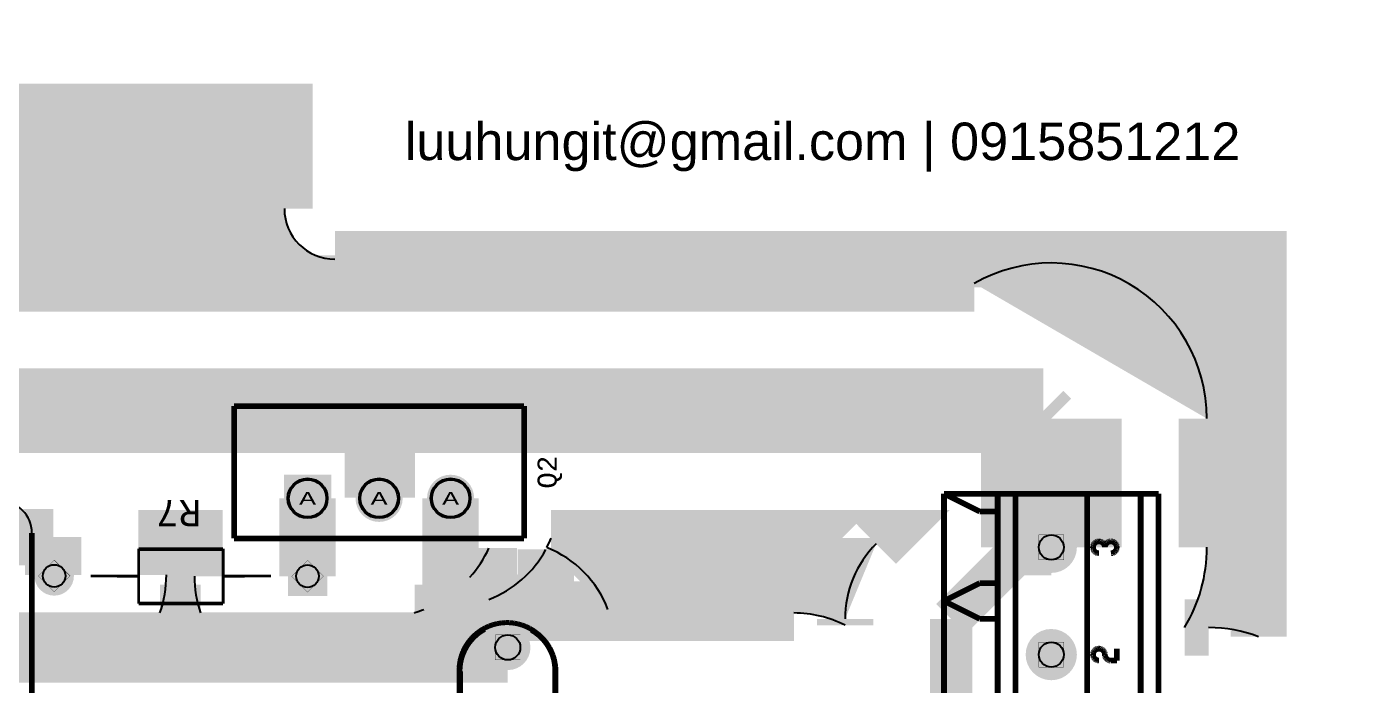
# Model space of a CAD drawing. Extents: x -3 to 268, y -4 to 76.
# Drawn here: x 42.35 to 90.17, y 48.96 to 72.33 of the extents above; entities that cross this region are included whole.
import ezdxf
from ezdxf.enums import TextEntityAlignment as Align

# ---------------------------------------------------------------- set-up
doc = ezdxf.new("R2010")
doc.units = 0
for name, color, linetype in [('3D_INFO_TOP', 1, 'CONTINUOUS'), ('BOARD_OUTLINE', 2, 'CONTINUOUS'), ('COPPER_BOTTOM', 3, 'CONTINUOUS'), ('COPPER_TOP', 1, 'CONTINUOUS'), ('DRILL', 255, 'CONTINUOUS'), ('DRILL_SYMBOLS', 255, 'CONTINUOUS'), ('SILKSCREEN_TOP', 4, 'CONTINUOUS'), ('SOLDER_MASK_BOTTOM', 212, 'CONTINUOUS'), ('SOLDER_MASK_TOP', 200, 'CONTINUOUS')]:
    doc.layers.add(name, color=color, linetype=linetype)
doc.styles.add('MONOTxtStyle', font='monotxt')
doc.styles.get("Standard").update_dxf_attribs({"font": 'Arial'})

msp = doc.modelspace()

# ---------------------------------------------------------------- hatches: boundary and pattern name
at = {"layer": 'COPPER_BOTTOM'}
h = msp.add_hatch(color=3, dxfattribs=at)
edge = h.paths.add_edge_path()
edge.add_line((12.6731, 63.222673), (76.005448, 63.222673))
edge.add_arc((78.74, 58.42), 5.526612, 0, 119.656371, ccw=False)
edge.add_line((84.266612, 58.42), (84.266612, 53.848))
edge.add_arc((78.74, 53.848), 5.526612, 328.958961, 0, ccw=False)
edge.add_line((83.475191, 50.998192), (84.328, 50.998192))
edge.add_arc((84.328, 45.974), 5.024192, 69.274707, 90, ccw=False)
edge.add_line((86.106, 50.673066), (86.106, 64.082453))
edge.add_line((86.106, 64.082453), (53.295089, 64.082453))
edge.add_arc((53.295089, 65.878653), 1.7962, 180, 270, ccw=False)
edge.add_line((51.498889, 65.878653), (51.498889, 69.31657))
edge.add_line((51.498889, 69.31657), (0.481329, 69.31657))
edge.add_line((0.481329, 69.31657), (0.481329, 48.153105))
edge.add_arc((2.654892, 44.188001), 4.521773, 95.968955, 118.730361, ccw=False)
edge.add_arc((5.08, 45.212), 4.521773, 55.181095, 129.814753, ccw=False)
edge.add_arc((8.89, 45.212), 3.910082, 92.912385, 108.306198, ccw=False)
edge.add_arc((10.1331, 52.8689), 4.019354, 180, 248.979248, ccw=False)
edge.add_line((6.113746, 52.8689), (6.113746, 55.588898))
edge.add_arc((10.1331, 55.588898), 4.019354, 162.229123, 180, ccw=False)
edge.add_arc((9.2949, 56.427098), 3.014515, 111.660115, 172.594327, ccw=False)
edge.add_arc((12.6731, 58.7009), 4.521773, 90, 173.296189, ccw=False)
h = msp.add_hatch(color=256, dxfattribs=at)
h.paths.add_polyline_path([(51.485799, 54.750698), (51.485799, 56.427098), (53.162199, 56.427098), (53.162199, 54.750698)])
edge = h.paths.add_edge_path()
edge.add_arc((52.323999, 55.588898), 0.6604, 0, 360)
h = msp.add_hatch(color=256, dxfattribs=at)
edge = h.paths.add_edge_path()
edge.add_arc((54.863999, 55.588898), 0.8382, 0, 360)
edge = h.paths.add_edge_path()
edge.add_arc((54.863999, 55.588898), 0.6604, 0, 360)
h = msp.add_hatch(color=256, dxfattribs=at)
edge = h.paths.add_edge_path()
edge.add_arc((57.403999, 55.588898), 0.8382, 0, 360)
edge = h.paths.add_edge_path()
edge.add_arc((57.403999, 55.588898), 0.6604, 0, 360)
h = msp.add_hatch(color=256, dxfattribs=at)
edge = h.paths.add_edge_path()
edge.add_arc((78.74, 53.848), 0.910082, 0, 360)
edge = h.paths.add_edge_path()
edge.add_arc((78.74, 53.848), 0.4445, 0, 360)
h = msp.add_hatch(color=3, dxfattribs=at)
edge = h.paths.add_edge_path()
edge.add_line((48.522275, 51.517354), (47.076339, 51.517354))
edge.add_arc((43.29, 52.866), 4.019354, 340.394743, 0)
edge.add_line((47.309354, 52.866), (47.309354, 54.179127))
edge.add_line((47.309354, 54.179127), (48.304645, 54.179127))
edge.add_line((48.304645, 54.179127), (48.304645, 52.822001))
edge.add_arc((52.323999, 52.822001), 4.019354, 180, 198.940811)
h = msp.add_hatch(color=3, dxfattribs=at)
edge = h.paths.add_edge_path()
edge.add_line((72.519518, 53.97248), (72.726166, 54.179127))
edge.add_line((72.726166, 54.179127), (60.973918, 54.179127))
edge.add_arc((57.403999, 55.588898), 3.8382, 332.830159, 338.4508, ccw=False)
edge.add_arc((59.436, 50.292), 3.804418, 20.769533, 68.688354, ccw=False)
edge.add_line((62.993185, 51.641084), (60.785084, 51.641084))
edge.add_line((60.785084, 51.641084), (60.785084, 53.772296))
edge.add_arc((57.403999, 55.588898), 3.8382, 290.769511, 331.751582, ccw=False)
edge.add_line((58.765061, 52.000125), (58.765061, 53.818973))
edge.add_arc((54.8909, 55.615799), 4.270563, 318.450487, 335.118246, ccw=False)
edge.add_line((58.086916, 52.783275), (58.086916, 51.641084))
edge.add_line((58.086916, 51.641084), (56.452742, 51.641084))
edge.add_arc((54.8909, 55.615799), 4.270563, 286.861915, 291.452062, ccw=False)
edge.add_arc((52.323999, 52.822001), 4.019354, 341.059189, 341.232235, ccw=False)
edge.add_line((56.125723, 51.517354), (69.596, 51.517354))
edge.add_arc((69.596, 47.498), 4.019354, 63.078247, 90, ccw=False)
edge.add_line((71.415856, 51.081759), (71.415856, 51.304583))
edge.add_arc((75.183998, 51.307999), 3.768144, 135, 180.051944, ccw=False)
h = msp.add_hatch(color=256, dxfattribs=at)
edge = h.paths.add_edge_path()
edge.add_arc((43.324, 52.832), 0.7, 0, 360)
edge = h.paths.add_edge_path()
edge.add_arc((43.324, 52.832), 0.4, 0, 360)
h = msp.add_hatch(color=256, dxfattribs=at)
edge = h.paths.add_edge_path()
edge.add_arc((52.324, 52.822), 0.7, 0, 360)
edge = h.paths.add_edge_path()
edge.add_arc((52.324, 52.822), 0.4, 0, 360)
h = msp.add_hatch(color=256, dxfattribs=at)
edge = h.paths.add_edge_path()
edge.add_arc((59.436, 50.292), 0.804418, 0, 360)
edge = h.paths.add_edge_path()
edge.add_arc((59.436, 50.292), 0.4445, 0, 360)
h = msp.add_hatch(color=256, dxfattribs=at)
edge = h.paths.add_edge_path()
edge.add_arc((78.74, 50.038), 0.910082, 0, 360)
edge = h.paths.add_edge_path()
edge.add_arc((78.74, 50.038), 0.4445, 0, 360)
at = {"layer": 'COPPER_TOP'}
h = msp.add_hatch(color=256, dxfattribs=at)
h.paths.add_polyline_path([(51.485799, 54.750698), (51.485799, 56.427098), (53.162199, 56.427098), (53.162199, 54.750698)])
edge = h.paths.add_edge_path()
edge.add_arc((52.323999, 55.588898), 0.6604, 0, 360)
h = msp.add_hatch(color=256, dxfattribs=at)
edge = h.paths.add_edge_path()
edge.add_arc((54.863999, 55.588898), 0.8382, 0, 360)
edge = h.paths.add_edge_path()
edge.add_arc((54.863999, 55.588898), 0.6604, 0, 360)
h = msp.add_hatch(color=256, dxfattribs=at)
edge = h.paths.add_edge_path()
edge.add_arc((57.403999, 55.588898), 0.8382, 0, 360)
edge = h.paths.add_edge_path()
edge.add_arc((57.403999, 55.588898), 0.6604, 0, 360)
h = msp.add_hatch(color=256, dxfattribs=at)
edge = h.paths.add_edge_path()
edge.add_arc((78.74, 53.848), 0.910082, 0, 360)
edge = h.paths.add_edge_path()
edge.add_arc((78.74, 53.848), 0.4445, 0, 360)
h = msp.add_hatch(color=256, dxfattribs=at)
edge = h.paths.add_edge_path()
edge.add_arc((43.324, 52.832), 0.7, 0, 360)
edge = h.paths.add_edge_path()
edge.add_arc((43.324, 52.832), 0.4, 0, 360)
h = msp.add_hatch(color=256, dxfattribs=at)
h.paths.add_polyline_path([(51.624, 52.122), (51.624, 53.522), (53.024, 53.522), (53.024, 52.122)])
edge = h.paths.add_edge_path()
edge.add_arc((52.324, 52.822), 0.4, 0, 360)
h = msp.add_hatch(color=256, dxfattribs=at)
edge = h.paths.add_edge_path()
edge.add_arc((59.436, 50.292), 0.804418, 0, 360)
edge = h.paths.add_edge_path()
edge.add_arc((59.436, 50.292), 0.4445, 0, 360)
h = msp.add_hatch(color=256, dxfattribs=at)
edge = h.paths.add_edge_path()
edge.add_arc((78.74, 50.038), 0.910082, 0, 360)
edge = h.paths.add_edge_path()
edge.add_arc((78.74, 50.038), 0.4445, 0, 360)
at = {"layer": 'DRILL'}
h = msp.add_hatch(color=255, dxfattribs=at)
edge = h.paths.add_edge_path()
edge.add_arc((52.323999, 55.588898), 0.6604, 0, 360)
h = msp.add_hatch(color=255, dxfattribs=at)
edge = h.paths.add_edge_path()
edge.add_arc((54.863999, 55.588898), 0.6604, 0, 360)
h = msp.add_hatch(color=255, dxfattribs=at)
edge = h.paths.add_edge_path()
edge.add_arc((57.403999, 55.588898), 0.6604, 0, 360)
h = msp.add_hatch(color=255, dxfattribs=at)
edge = h.paths.add_edge_path()
edge.add_arc((78.74, 53.848), 0.4445, 0, 360)
h = msp.add_hatch(color=255, dxfattribs=at)
edge = h.paths.add_edge_path()
edge.add_arc((43.324, 52.832), 0.4, 0, 360)
h = msp.add_hatch(color=255, dxfattribs=at)
edge = h.paths.add_edge_path()
edge.add_arc((52.324, 52.822), 0.4, 0, 360)
h = msp.add_hatch(color=255, dxfattribs=at)
edge = h.paths.add_edge_path()
edge.add_arc((59.436, 50.292), 0.4445, 0, 360)
h = msp.add_hatch(color=255, dxfattribs=at)
edge = h.paths.add_edge_path()
edge.add_arc((78.74, 50.038), 0.4445, 0, 360)
at = {"layer": 'SOLDER_MASK_BOTTOM'}
h = msp.add_hatch(color=256, dxfattribs=at)
h.paths.add_polyline_path([(51.485799, 54.750698), (51.485799, 56.427098), (53.162199, 56.427098), (53.162199, 54.750698)])
edge = h.paths.add_edge_path()
edge.add_arc((52.323999, 55.588898), 0.6604, 0, 360)
h = msp.add_hatch(color=256, dxfattribs=at)
edge = h.paths.add_edge_path()
edge.add_arc((54.863999, 55.588898), 0.8382, 0, 360)
edge = h.paths.add_edge_path()
edge.add_arc((54.863999, 55.588898), 0.6604, 0, 360)
h = msp.add_hatch(color=256, dxfattribs=at)
edge = h.paths.add_edge_path()
edge.add_arc((57.403999, 55.588898), 0.8382, 0, 360)
edge = h.paths.add_edge_path()
edge.add_arc((57.403999, 55.588898), 0.6604, 0, 360)
h = msp.add_hatch(color=256, dxfattribs=at)
edge = h.paths.add_edge_path()
edge.add_arc((78.74, 53.848), 0.910082, 0, 360)
edge = h.paths.add_edge_path()
edge.add_arc((78.74, 53.848), 0.4445, 0, 360)
h = msp.add_hatch(color=256, dxfattribs=at)
edge = h.paths.add_edge_path()
edge.add_arc((43.324, 52.832), 0.7, 0, 360)
edge = h.paths.add_edge_path()
edge.add_arc((43.324, 52.832), 0.4, 0, 360)
h = msp.add_hatch(color=256, dxfattribs=at)
edge = h.paths.add_edge_path()
edge.add_arc((52.324, 52.822), 0.7, 0, 360)
edge = h.paths.add_edge_path()
edge.add_arc((52.324, 52.822), 0.4, 0, 360)
h = msp.add_hatch(color=256, dxfattribs=at)
edge = h.paths.add_edge_path()
edge.add_arc((59.436, 50.292), 0.804418, 0, 360)
edge = h.paths.add_edge_path()
edge.add_arc((59.436, 50.292), 0.4445, 0, 360)
h = msp.add_hatch(color=256, dxfattribs=at)
edge = h.paths.add_edge_path()
edge.add_arc((78.74, 50.038), 0.910082, 0, 360)
edge = h.paths.add_edge_path()
edge.add_arc((78.74, 50.038), 0.4445, 0, 360)
at = {"layer": 'SOLDER_MASK_TOP'}
h = msp.add_hatch(color=256, dxfattribs=at)
h.paths.add_polyline_path([(51.485799, 54.750698), (51.485799, 56.427098), (53.162199, 56.427098), (53.162199, 54.750698)])
edge = h.paths.add_edge_path()
edge.add_arc((52.323999, 55.588898), 0.6604, 0, 360)
h = msp.add_hatch(color=256, dxfattribs=at)
edge = h.paths.add_edge_path()
edge.add_arc((54.863999, 55.588898), 0.8382, 0, 360)
edge = h.paths.add_edge_path()
edge.add_arc((54.863999, 55.588898), 0.6604, 0, 360)
h = msp.add_hatch(color=256, dxfattribs=at)
edge = h.paths.add_edge_path()
edge.add_arc((57.403999, 55.588898), 0.8382, 0, 360)
edge = h.paths.add_edge_path()
edge.add_arc((57.403999, 55.588898), 0.6604, 0, 360)
h = msp.add_hatch(color=256, dxfattribs=at)
edge = h.paths.add_edge_path()
edge.add_arc((78.74, 53.848), 0.910082, 0, 360)
edge = h.paths.add_edge_path()
edge.add_arc((78.74, 53.848), 0.4445, 0, 360)
h = msp.add_hatch(color=256, dxfattribs=at)
edge = h.paths.add_edge_path()
edge.add_arc((43.324, 52.832), 0.7, 0, 360)
edge = h.paths.add_edge_path()
edge.add_arc((43.324, 52.832), 0.4, 0, 360)
h = msp.add_hatch(color=256, dxfattribs=at)
h.paths.add_polyline_path([(51.624, 52.122), (51.624, 53.522), (53.024, 53.522), (53.024, 52.122)])
edge = h.paths.add_edge_path()
edge.add_arc((52.324, 52.822), 0.4, 0, 360)
h = msp.add_hatch(color=256, dxfattribs=at)
edge = h.paths.add_edge_path()
edge.add_arc((59.436, 50.292), 0.804418, 0, 360)
edge = h.paths.add_edge_path()
edge.add_arc((59.436, 50.292), 0.4445, 0, 360)
h = msp.add_hatch(color=256, dxfattribs=at)
edge = h.paths.add_edge_path()
edge.add_arc((78.74, 50.038), 0.910082, 0, 360)
edge = h.paths.add_edge_path()
edge.add_arc((78.74, 50.038), 0.4445, 0, 360)

# ---------------------------------------------------------------- linework, layer by layer
at = {"layer": '3D_INFO_TOP', "color": 1}
for points, const_width in [([(49.606199, 58.840098), (60.121799, 58.840098)], 0.001), ([(49.606199, 54.191898), (49.606199, 58.840098)], 0.001), ([(49.606199, 58.840098), (60.121799, 58.840098)], 0.001), ([(49.606199, 57.443098), (49.606199, 58.840098)], 0.001), ([(60.121799, 58.840098), (60.121799, 54.191898)], 0.001), ([(60.121799, 58.840098), (60.121799, 57.443098)], 0.001), ([(60.121799, 57.443098), (49.606199, 57.443098)], 0.001), ([(76.835, 55.753), (74.93, 55.753)], 0.1778), ([(74.93, 55.753), (74.93, 44.323)], 0.1778), ([(76.835, 55.753), (74.93, 55.753)], 0.1778), ([(74.93, 55.753), (74.93, 44.323)], 0.1778), ([(74.93, 55.753), (76.835, 55.753)], 0.1778), ([(74.93, 55.753), (76.2, 55.118)], 0.1778), ([(76.835, 44.323), (76.835, 55.753)], 0.1778), ([(76.835, 44.323), (76.835, 55.753)], 0.1778), ([(82.55, 55.753), (76.835, 55.753)], 0.1778), ([(76.835, 55.753), (76.835, 44.323)], 0.1778), ([(76.835, 55.753), (76.835, 55.118)], 0.1778), ([(82.55, 44.323), (82.55, 55.753)], 0.1778), ([(82.55, 55.753), (82.55, 44.323)], 0.1778), ([(76.2, 55.118), (76.835, 55.118)], 0.1778), ([(60.121799, 54.191898), (49.606199, 54.191898)], 0.001), ([(46.324, 51.872), (46.324, 53.772)], 0.1), ([(46.324, 53.772), (49.324, 53.772)], 0.1), ([(49.324, 53.772), (49.324, 51.872)], 0.1), ([(74.93, 51.943), (76.2, 52.578)], 0.1778), ([(76.2, 52.578), (76.835, 52.578)], 0.1778), ([(76.835, 52.578), (76.835, 51.308)], 0.1778), ([(49.324, 51.872), (46.324, 51.872)], 0.1), ([(74.93, 51.943), (76.2, 51.308)], 0.1778), ([(58.918535, 51.103678), (58.778179, 51.054984)], 0.1778), ([(59.0626, 51.139955), (58.918535, 51.103678)], 0.1778), ([(59.209278, 51.163537), (59.0626, 51.139955)], 0.1778), ([(59.357454, 51.174245), (59.209278, 51.163537)], 0.1778), ([(59.505999, 51.171999), (59.357454, 51.174245)], 0.1778), ([(59.653784, 51.156814), (59.505999, 51.171999)], 0.1778), ([(59.799682, 51.128807), (59.653784, 51.156814)], 0.1778), ([(59.942584, 51.088191), (59.799682, 51.128807)], 0.1778), ([(60.081403, 51.035274), (59.942584, 51.088191)], 0.1778), ([(76.2, 51.308), (76.835, 51.308)], 0.1778), ([(58.168003, 50.641342), (58.070799, 50.528994)], 0.1778), ([(58.274629, 50.744791), (58.168003, 50.641342)], 0.1778), ([(58.389865, 50.838553), (58.274629, 50.744791)], 0.1778), ([(58.512835, 50.921915), (58.389865, 50.838553)], 0.1778), ([(58.642602, 50.994242), (58.512835, 50.921915)], 0.1778), ([(58.778179, 51.054984), (58.642602, 50.994242)], 0.1778), ([(60.215081, 50.97046), (60.081403, 51.035274)], 0.1778), ([(60.342602, 50.894242), (60.215081, 50.97046)], 0.1778), ([(60.462994, 50.8072), (60.342602, 50.894242)], 0.1778), ([(60.575342, 50.709996), (60.462994, 50.8072)], 0.1778), ([(60.678791, 50.60337), (60.575342, 50.709996)], 0.1778), ([(60.772553, 50.488134), (60.678791, 50.60337)], 0.1778), ([(57.842725, 50.147403), (57.789808, 50.008584)], 0.1778), ([(57.907539, 50.281081), (57.842725, 50.147403)], 0.1778), ([(57.983757, 50.408602), (57.907539, 50.281081)], 0.1778), ([(58.070799, 50.528994), (57.983757, 50.408602)], 0.1778), ([(60.855915, 50.365164), (60.772553, 50.488134)], 0.1778), ([(60.928242, 50.235397), (60.855915, 50.365164)], 0.1778), ([(60.988984, 50.09982), (60.928242, 50.235397)], 0.1778), ([(57.721185, 49.719784), (57.706, 49.571999)], 0.1778), ([(57.749192, 49.865682), (57.721185, 49.719784)], 0.1778), ([(57.789808, 50.008584), (57.749192, 49.865682)], 0.1778), ([(61.037678, 49.959464), (60.988984, 50.09982)], 0.1778), ([(61.073955, 49.815399), (61.037678, 49.959464)], 0.1778), ([(61.097537, 49.668721), (61.073955, 49.815399)], 0.1778), ([(61.108245, 49.520545), (61.097537, 49.668721)], 0.1778), ([(57.706, 49.571999), (57.703754, 49.423454)], 0.1778), ([(57.703754, 49.423454), (57.706, 49.372)], 0.1778), ([(57.706, 46.072), (57.706, 49.372)], 0.1778), ([(61.105999, 49.372), (61.108245, 49.520545)], 0.1778), ([(61.106, 46.072), (61.106, 49.372)], 0.1778)]:
    msp.add_lwpolyline(points, dxfattribs=dict(at, const_width=const_width))
at = {"layer": 'BOARD_OUTLINE', "color": 2, "const_width": 0.000001}
for points in [[(90.169999, 72.331085), (-2.533186, 72.331085)], [(90.169999, -4.317999), (90.169999, 72.331085)]]:
    msp.add_lwpolyline(points, dxfattribs=at)
at = {"layer": 'COPPER_BOTTOM', "color": 3}
for points, const_width in [([(51.498889, 65.878653), (51.498889, 69.31657), (0.481329, 69.31657), (0.481329, 48.153105)], 2), ([(86.106, 50.673066), (86.106, 64.082453), (53.295089, 64.082453)], 2), ([(12.6731, 63.222673), (76.005448, 63.222673)], 2), ([(78.74, 58.42), (78.74, 53.848)], 5), ([(12.6731, 58.7009), (78.4591, 58.7009)], 3), ([(54.8909, 58.7009), (54.8909, 55.615799)], 2.5), ([(78.4591, 58.7009), (78.74, 58.42)], 2), ([(84.266612, 58.42), (84.266612, 53.848)], 2), ([(52.323999, 55.588898), (52.323999, 52.822001)], 2), ([(57.403999, 55.588898), (57.403999, 51.080901)], 2), ([(39.48, 54.212), (43.29, 54.212)], 2), ([(43.29, 54.212), (43.29, 52.866)], 2), ([(47.309354, 52.866), (47.309354, 54.179127), (48.304645, 54.179127), (48.304645, 52.822001)], 2), ([(72.519518, 53.97248), (72.726166, 54.179127), (60.973918, 54.179127)], 2), ([(58.765061, 52.000125), (58.765061, 53.818973)], 2), ([(62.993185, 51.641084), (60.785084, 51.641084), (60.785084, 53.772296)], 2), ([(77.724, 53.848), (75.184, 51.308)], 1.5), ([(78.74, 53.848), (77.724, 53.848)], 2), ([(58.086916, 52.783275), (58.086916, 51.641084), (56.452742, 51.641084)], 2), ([(48.522275, 51.517354), (47.076339, 51.517354)], 2), ([(56.125723, 51.517354), (69.596, 51.517354)], 2), ([(71.415856, 51.081759), (71.415856, 51.304583)], 2), ([(75.184, 44.45), (75.184, 51.308)], 1.5), ([(83.475191, 50.998192), (84.328, 50.998192)], 2), ([(59.436, 50.292), (15.748, 50.292)], 2.5)]:
    msp.add_lwpolyline(points, dxfattribs=dict(at, const_width=const_width))
for centre, radius, start, end in [((53.295089, 65.878653), 1.7962, 180, 270), ((78.74, 58.42), 5.526612, 0, 119.656371), ((57.403999, 55.588898), 3.8382, 332.830159, 338.4508), ((54.8909, 55.615799), 4.270563, 318.450487, 335.118246), ((57.403999, 55.588898), 3.8382, 290.769511, 331.751582), ((59.436, 50.292), 3.804418, 20.769533, 68.688354), ((75.183998, 51.307999), 3.768144, 135, 180.051944), ((78.74, 53.848), 5.526612, 328.958961, 0), ((43.29, 52.866), 4.019354, 340.394743, 0), ((52.323999, 52.822001), 4.019354, 180, 198.940811), ((54.8909, 55.615799), 4.270563, 286.861915, 291.452062), ((52.323999, 52.822001), 4.019354, 341.059189, 341.232235), ((69.596, 47.498), 4.019354, 63.078247, 90), ((84.328, 45.974), 5.024192, 69.274707, 90)]:
    msp.add_arc(centre, radius, start, end, dxfattribs=at)
at = {"layer": 'DRILL', "color": 255}
for centre, radius in [((52.323999, 55.588898), 0.6604), ((54.863999, 55.588898), 0.6604), ((57.403999, 55.588898), 0.6604), ((78.74, 53.848), 0.4445), ((43.324, 52.832), 0.4), ((52.324, 52.822), 0.4), ((59.436, 50.292), 0.4445), ((78.74, 50.038), 0.4445)]:
    msp.add_circle(centre, radius, dxfattribs=at)
at = {"layer": 'DRILL_SYMBOLS', "color": 7, "const_width": 0.01}
for points in [[(79.1845, 54.2925), (78.2955, 54.2925)], [(78.2955, 54.2925), (78.2955, 53.4035)], [(79.1845, 53.4035), (79.1845, 54.2925)], [(43.324, 53.397684), (42.758316, 52.832)], [(43.889684, 52.832), (43.324, 53.397684)], [(52.324, 53.387684), (51.758316, 52.822)], [(52.889684, 52.822), (52.324, 53.387684)], [(78.2955, 53.4035), (79.1845, 53.4035)], [(42.758316, 52.832), (43.324, 52.266316)], [(43.324, 52.266316), (43.889684, 52.832)], [(51.758316, 52.822), (52.324, 52.256316)], [(52.324, 52.256316), (52.889684, 52.822)], [(59.8805, 50.7365), (58.9915, 50.7365)], [(58.9915, 50.7365), (58.9915, 49.8475)], [(59.8805, 49.8475), (59.8805, 50.7365)], [(79.1845, 50.4825), (78.2955, 50.4825)], [(78.2955, 50.4825), (78.2955, 49.5935)], [(79.1845, 49.5935), (79.1845, 50.4825)], [(58.9915, 49.8475), (59.8805, 49.8475)], [(78.2955, 49.5935), (79.1845, 49.5935)]]:
    msp.add_lwpolyline(points, dxfattribs=at)
at = {"layer": 'DRILL_SYMBOLS', "color": 7}
for centre in [(52.323999, 55.588898), (54.863999, 55.588898), (57.403999, 55.588898)]:
    msp.add_circle(centre, 0.7104, dxfattribs=at)
at = {"layer": 'SILKSCREEN_TOP', "color": 4}
for points, const_width in [([(60.013999, 58.865998), (49.713999, 58.865998)], 0.2), ([(49.713999, 58.865998), (49.713999, 54.165998)], 0.2), ([(60.013999, 54.165998), (60.013999, 58.865998)], 0.2), ([(74.93, 55.753002), (76.2, 55.118)], 0.2032), ([(74.93, 55.753), (82.55, 55.753)], 0.2032), ([(74.93, 44.323), (74.93, 55.753)], 0.2032), ([(76.835, 55.753002), (76.835, 44.323)], 0.2032), ([(77.47, 44.323), (77.47, 55.753)], 0.2032), ([(80.01, 44.323), (80.01, 55.753)], 0.2032), ([(81.915, 44.323), (81.915, 55.753)], 0.2032), ([(82.55, 55.753), (82.55, 44.323)], 0.2032), ([(76.2, 55.118), (76.835, 55.118)], 0.2032), ([(42.533, 47.498), (42.533, 54.356)], 0.2032), ([(49.713999, 54.165998), (60.013999, 54.165998)], 0.2), ([(80.241464, 53.937454), (80.234398, 53.920394)], 0.2032), ([(80.249991, 53.953833), (80.241464, 53.937454)], 0.2032), ([(80.259912, 53.969407), (80.249991, 53.953833)], 0.2032), ([(80.271153, 53.984056), (80.259912, 53.969407)], 0.2032), ([(80.283628, 53.997671), (80.271153, 53.984056)], 0.2032), ([(80.297243, 54.010146), (80.283628, 53.997671)], 0.2032), ([(80.311892, 54.021387), (80.297243, 54.010146)], 0.2032), ([(80.327466, 54.031308), (80.311892, 54.021387)], 0.2032), ([(80.343845, 54.039835), (80.327466, 54.031308)], 0.2032), ([(80.360905, 54.046901), (80.343845, 54.039835)], 0.2032), ([(80.378516, 54.052454), (80.360905, 54.046901)], 0.2032), ([(80.396544, 54.056451), (80.378516, 54.052454)], 0.2032), ([(80.414852, 54.058861), (80.396544, 54.056451)], 0.2032), ([(80.4333, 54.059667), (80.414852, 54.058861)], 0.2032), ([(80.451747, 54.058861), (80.4333, 54.059667)], 0.2032), ([(80.470055, 54.056451), (80.451747, 54.058861)], 0.2032), ([(80.488083, 54.052454), (80.470055, 54.056451)], 0.2032), ([(80.505694, 54.046901), (80.488083, 54.052454)], 0.2032), ([(80.522754, 54.039835), (80.505694, 54.046901)], 0.2032), ([(80.539133, 54.031308), (80.522754, 54.039835)], 0.2032), ([(80.554707, 54.021387), (80.539133, 54.031308)], 0.2032), ([(80.569356, 54.010146), (80.554707, 54.021387)], 0.2032), ([(80.582971, 53.997671), (80.569356, 54.010146)], 0.2032), ([(80.595446, 53.984056), (80.582971, 53.997671)], 0.2032), ([(80.606687, 53.969407), (80.595446, 53.984056)], 0.2032), ([(80.616608, 53.953833), (80.606687, 53.969407)], 0.2032), ([(80.625135, 53.937454), (80.616608, 53.953833)], 0.2032), ([(80.632201, 53.920394), (80.625135, 53.937454)], 0.2032), ([(80.664864, 53.937455), (80.657798, 53.920395)], 0.2032), ([(80.673391, 53.953834), (80.664864, 53.937455)], 0.2032), ([(80.683313, 53.969408), (80.673391, 53.953834)], 0.2032), ([(80.694554, 53.984057), (80.683313, 53.969408)], 0.2032), ([(80.707029, 53.997671), (80.694554, 53.984057)], 0.2032), ([(80.720643, 54.010146), (80.707029, 53.997671)], 0.2032), ([(80.735293, 54.021388), (80.720643, 54.010146)], 0.2032), ([(80.750867, 54.031309), (80.735293, 54.021388)], 0.2032), ([(80.767246, 54.039835), (80.750867, 54.031309)], 0.2032), ([(80.784306, 54.046902), (80.767246, 54.039835)], 0.2032), ([(80.801917, 54.052454), (80.784306, 54.046902)], 0.2032), ([(80.819945, 54.056451), (80.801917, 54.052454)], 0.2032), ([(80.838253, 54.058861), (80.819945, 54.056451)], 0.2032), ([(80.856701, 54.059666), (80.838253, 54.058861)], 0.2032), ([(80.875148, 54.058861), (80.856701, 54.059666)], 0.2032), ([(80.893456, 54.056451), (80.875148, 54.058861)], 0.2032), ([(80.911484, 54.052454), (80.893456, 54.056451)], 0.2032), ([(80.929095, 54.046901), (80.911484, 54.052454)], 0.2032), ([(80.946155, 54.039835), (80.929095, 54.046901)], 0.2032), ([(80.962534, 54.031308), (80.946155, 54.039835)], 0.2032), ([(80.978108, 54.021386), (80.962534, 54.031308)], 0.2032), ([(80.992757, 54.010145), (80.978108, 54.021386)], 0.2032), ([(81.006371, 53.99767), (80.992757, 54.010145)], 0.2032), ([(81.018846, 53.984056), (81.006371, 53.99767)], 0.2032), ([(81.030088, 53.969406), (81.018846, 53.984056)], 0.2032), ([(81.040009, 53.953832), (81.030088, 53.969406)], 0.2032), ([(81.048535, 53.937453), (81.040009, 53.953832)], 0.2032), ([(81.055602, 53.920393), (81.048535, 53.937453)], 0.2032), ([(46.324, 51.842), (46.324, 53.802)], 0.1), ([(46.324, 53.802), (49.324, 53.802)], 0.1), ([(49.324, 53.802), (49.324, 51.842)], 0.1), ([(80.222438, 53.866447), (80.221633, 53.848)], 0.2032), ([(80.221633, 53.848), (80.222438, 53.829552)], 0.2032), ([(80.224848, 53.884755), (80.222438, 53.866447)], 0.2032), ([(80.222438, 53.829552), (80.224848, 53.811244)], 0.2032), ([(80.228845, 53.902783), (80.224848, 53.884755)], 0.2032), ([(80.224848, 53.811244), (80.228845, 53.793216)], 0.2032), ([(80.234398, 53.920394), (80.228845, 53.902783)], 0.2032), ([(80.228845, 53.793216), (80.234398, 53.775605)], 0.2032), ([(80.234398, 53.775605), (80.241464, 53.758545)], 0.2032), ([(80.241464, 53.758545), (80.249991, 53.742166)], 0.2032), ([(80.249991, 53.742166), (80.259912, 53.726592)], 0.2032), ([(80.259912, 53.726592), (80.271153, 53.711943)], 0.2032), ([(80.271153, 53.711943), (80.283628, 53.698328)], 0.2032), ([(80.283628, 53.698328), (80.297243, 53.685853)], 0.2032), ([(80.297243, 53.685853), (80.311892, 53.674612)], 0.2032), ([(80.311892, 53.674612), (80.327466, 53.664691)], 0.2032), ([(80.327466, 53.664691), (80.343845, 53.656164)], 0.2032), ([(80.343845, 53.656164), (80.360905, 53.649098)], 0.2032), ([(80.360905, 53.649098), (80.378516, 53.643545)], 0.2032), ([(80.378516, 53.643545), (80.396544, 53.639548)], 0.2032), ([(80.396544, 53.639548), (80.414852, 53.637138)], 0.2032), ([(80.414852, 53.637138), (80.433299, 53.636333)], 0.2032), ([(80.637754, 53.902783), (80.632201, 53.920394)], 0.2032), ([(80.641751, 53.884755), (80.637754, 53.902783)], 0.2032), ([(80.644161, 53.866447), (80.641751, 53.884755)], 0.2032), ([(80.644967, 53.848), (80.644161, 53.866447)], 0.2032), ([(80.645838, 53.866448), (80.645033, 53.848001)], 0.2032), ([(80.645033, 53.848001), (80.645033, 53.848)], 0.2032), ([(80.648248, 53.884756), (80.645838, 53.866448)], 0.2032), ([(80.652245, 53.902784), (80.648248, 53.884756)], 0.2032), ([(80.657798, 53.920395), (80.652245, 53.902784)], 0.2032), ([(80.856699, 53.636333), (80.875146, 53.637138)], 0.2032), ([(80.875146, 53.637138), (80.893454, 53.639548)], 0.2032), ([(80.893454, 53.639548), (80.911482, 53.643545)], 0.2032), ([(80.911482, 53.643545), (80.929093, 53.649097)], 0.2032), ([(80.929093, 53.649097), (80.946153, 53.656164)], 0.2032), ([(80.946153, 53.656164), (80.962532, 53.66469)], 0.2032), ([(80.962532, 53.66469), (80.978106, 53.674611)], 0.2032), ([(80.978106, 53.674611), (80.992756, 53.685853)], 0.2032), ([(80.992756, 53.685853), (81.00637, 53.698328)], 0.2032), ([(81.00637, 53.698328), (81.018845, 53.711942)], 0.2032), ([(81.018845, 53.711942), (81.030086, 53.726591)], 0.2032), ([(81.030086, 53.726591), (81.040008, 53.742165)], 0.2032), ([(81.040008, 53.742165), (81.048535, 53.758544)], 0.2032), ([(81.048535, 53.758544), (81.055601, 53.775604)], 0.2032), ([(81.055601, 53.775604), (81.061154, 53.793215)], 0.2032), ([(81.061154, 53.902782), (81.055602, 53.920393)], 0.2032), ([(81.065151, 53.884754), (81.061154, 53.902782)], 0.2032), ([(81.061154, 53.793215), (81.065151, 53.811243)], 0.2032), ([(81.067561, 53.866446), (81.065151, 53.884754)], 0.2032), ([(81.065151, 53.811243), (81.067561, 53.829551)], 0.2032), ([(81.068366, 53.847999), (81.067561, 53.866446)], 0.2032), ([(81.067561, 53.829551), (81.068366, 53.847999)], 0.2032), ([(46.324, 52.822), (44.624, 52.832)], 0.1), ([(51.024, 52.832), (49.324, 52.822)], 0.1), ([(74.93, 51.943002), (76.2, 52.578)], 0.2032), ([(76.2, 52.578), (76.835, 52.578)], 0.2032), ([(49.324, 51.842), (46.324, 51.842)], 0.1), ([(74.93, 51.943002), (76.2, 51.308)], 0.2032), ([(76.2, 51.308), (76.835, 51.308)], 0.2032), ([(58.245009, 50.678606), (58.142051, 50.570111)], 0.2032), ([(58.35703, 50.777714), (58.245009, 50.678606)], 0.2032), ([(58.477264, 50.866682), (58.35703, 50.777714)], 0.2032), ([(58.604794, 50.944833), (58.477264, 50.866682)], 0.2032), ([(60.407255, 50.832397), (60.282667, 50.911768)], 0.2032), ([(60.524453, 50.742468), (60.407255, 50.832397)], 0.2032), ([(60.633367, 50.642667), (60.524453, 50.742468)], 0.2032), ([(60.733168, 50.533753), (60.633367, 50.642667)], 0.2032), ([(57.895019, 50.196885), (57.835377, 50.05972)], 0.2032), ([(57.966388, 50.328331), (57.895019, 50.196885)], 0.2032), ([(58.048941, 50.453056), (57.966388, 50.328331)], 0.2032), ([(58.142051, 50.570111), (58.048941, 50.453056)], 0.2032), ([(60.823097, 50.416555), (60.733168, 50.533753)], 0.2032), ([(60.902469, 50.291966), (60.823097, 50.416555)], 0.2032), ([(60.97068, 50.160933), (60.902469, 50.291966)], 0.2032), ([(61.027212, 50.024453), (60.97068, 50.160933)], 0.2032), ([(80.234398, 50.110394), (80.228845, 50.092783)], 0.2032), ([(80.241464, 50.127454), (80.234398, 50.110394)], 0.2032), ([(80.249991, 50.143833), (80.241464, 50.127454)], 0.2032), ([(80.259912, 50.159407), (80.249991, 50.143833)], 0.2032), ([(80.271153, 50.174056), (80.259912, 50.159407)], 0.2032), ([(80.283628, 50.187671), (80.271153, 50.174056)], 0.2032), ([(80.297243, 50.200146), (80.283628, 50.187671)], 0.2032), ([(80.311892, 50.211387), (80.297243, 50.200146)], 0.2032), ([(80.327466, 50.221308), (80.311892, 50.211387)], 0.2032), ([(80.343845, 50.229835), (80.327466, 50.221308)], 0.2032), ([(80.360905, 50.236901), (80.343845, 50.229835)], 0.2032), ([(80.378516, 50.242454), (80.360905, 50.236901)], 0.2032), ([(80.396544, 50.246451), (80.378516, 50.242454)], 0.2032), ([(80.414852, 50.248861), (80.396544, 50.246451)], 0.2032), ([(80.4333, 50.249667), (80.414852, 50.248861)], 0.2032), ([(80.451747, 50.248861), (80.4333, 50.249667)], 0.2032), ([(80.470055, 50.246451), (80.451747, 50.248861)], 0.2032), ([(80.488083, 50.242454), (80.470055, 50.246451)], 0.2032), ([(80.505694, 50.236901), (80.488083, 50.242454)], 0.2032), ([(80.522754, 50.229835), (80.505694, 50.236901)], 0.2032), ([(80.539133, 50.221308), (80.522754, 50.229835)], 0.2032), ([(80.554707, 50.211387), (80.539133, 50.221308)], 0.2032), ([(80.569356, 50.200146), (80.554707, 50.211387)], 0.2032), ([(80.582971, 50.187671), (80.569356, 50.200146)], 0.2032), ([(80.595446, 50.174056), (80.582971, 50.187671)], 0.2032), ([(80.606687, 50.159407), (80.595446, 50.174056)], 0.2032), ([(80.616608, 50.143833), (80.606687, 50.159407)], 0.2032), ([(80.625135, 50.127454), (80.616608, 50.143833)], 0.2032), ([(80.632201, 50.110394), (80.625135, 50.127454)], 0.2032), ([(80.637754, 50.092783), (80.632201, 50.110394)], 0.2032), ([(81.068333, 50.249668), (81.068333, 49.826332)], 0.2032), ([(57.753002, 49.772441), (57.730894, 49.624513)], 0.2032), ([(57.787918, 49.917879), (57.753002, 49.772441)], 0.2032), ([(57.835377, 50.05972), (57.787918, 49.917879)], 0.2032), ([(61.071634, 49.883566), (61.027212, 50.024453)], 0.2032), ([(61.103607, 49.739344), (61.071634, 49.883566)], 0.2032), ([(61.122889, 49.592883), (61.103607, 49.739344)], 0.2032), ([(80.222438, 50.056447), (80.221633, 50.038)], 0.2032), ([(80.221633, 50.038), (80.222438, 50.019552)], 0.2032), ([(80.224848, 50.074755), (80.222438, 50.056447)], 0.2032), ([(80.222438, 50.019552), (80.224848, 50.001244)], 0.2032), ([(80.228845, 50.092783), (80.224848, 50.074755)], 0.2032), ([(80.224848, 50.001244), (80.228845, 49.983216)], 0.2032), ([(80.228845, 49.983216), (80.234398, 49.965605)], 0.2032), ([(80.234398, 49.965605), (80.241464, 49.948545)], 0.2032), ([(80.241464, 49.948545), (80.249991, 49.932166)], 0.2032), ([(80.249991, 49.932166), (80.259912, 49.916592)], 0.2032), ([(80.259912, 49.916592), (80.271153, 49.901943)], 0.2032), ([(80.271153, 49.901943), (80.283628, 49.888328)], 0.2032), ([(80.283628, 49.888328), (80.297243, 49.875853)], 0.2032), ([(80.297243, 49.875853), (80.311892, 49.864612)], 0.2032), ([(80.311892, 49.864612), (80.327466, 49.854691)], 0.2032), ([(80.327466, 49.854691), (80.343845, 49.846164)], 0.2032), ([(80.343845, 49.846164), (80.360905, 49.839098)], 0.2032), ([(80.360905, 49.839098), (80.378516, 49.833545)], 0.2032), ([(80.378516, 49.833545), (80.396544, 49.829548)], 0.2032), ([(80.396544, 49.829548), (80.414852, 49.827138)], 0.2032), ([(80.414852, 49.827138), (80.433299, 49.826333)], 0.2032), ([(80.641751, 50.074755), (80.637754, 50.092783)], 0.2032), ([(80.644161, 50.056447), (80.641751, 50.074755)], 0.2032), ([(80.644967, 50.038), (80.644161, 50.056447)], 0.2032), ([(80.645032, 50.038), (80.645837, 50.019551)], 0.2032), ([(80.645837, 50.019551), (80.648247, 50.001244)], 0.2032), ([(80.648247, 50.001244), (80.652244, 49.983216)], 0.2032), ([(80.652244, 49.983216), (80.657797, 49.965605)], 0.2032), ([(80.657797, 49.965605), (80.664863, 49.948545)], 0.2032), ([(80.664863, 49.948545), (80.67339, 49.932166)], 0.2032), ([(80.67339, 49.932166), (80.683311, 49.916592)], 0.2032), ([(80.683311, 49.916592), (80.694552, 49.901942)], 0.2032), ([(80.694552, 49.901942), (80.707028, 49.888328)], 0.2032), ([(80.707028, 49.888328), (80.720642, 49.875852)], 0.2032), ([(80.720642, 49.875852), (80.735292, 49.864611)], 0.2032), ([(80.735292, 49.864611), (80.750866, 49.85469)], 0.2032), ([(80.750866, 49.85469), (80.767245, 49.846163)], 0.2032), ([(80.767245, 49.846163), (80.784305, 49.839097)], 0.2032), ([(80.784305, 49.839097), (80.801916, 49.833544)], 0.2032), ([(80.801916, 49.833544), (80.819944, 49.829547)], 0.2032), ([(80.819944, 49.829547), (80.838251, 49.827137)], 0.2032), ([(80.838251, 49.827137), (80.856698, 49.826332)], 0.2032), ([(81.068333, 49.826332), (80.856667, 49.826332)], 0.2032), ([(57.721763, 49.475221), (57.721502, 49.4453)], 0.2032), ([(57.730894, 49.624513), (57.721763, 49.475221)], 0.2032), ([(57.742667, 46.058668), (57.742667, 49.445332)], 0.2032), ([(61.129333, 49.4453), (61.122889, 49.592883)], 0.2032), ([(61.129333, 46.058668), (61.129333, 49.445332)], 0.2032)]:
    msp.add_lwpolyline(points, dxfattribs=dict(at, const_width=const_width))
msp.add_arc((41.402, 54.356), 1.131, 0, 90, dxfattribs=at)

# ---------------------------------------------------------------- texts
at = {"layer": 'COPPER_BOTTOM', "width": 0.995556}
msp.add_text('luuhungit@gmail.com | 0915851212', height=1.333333, dxfattribs=at).set_placement((70.616835, 68.267782), align=Align.MIDDLE_CENTER)
at = {"layer": 'DRILL_SYMBOLS', "style": 'MONOTxtStyle', "width": 1.555556}
for p in [(52.323999, 55.588898), (54.863999, 55.588898), (57.403999, 55.588898)]:
    msp.add_text('A', height=0.440267, dxfattribs=at).set_placement(p, align=Align.MIDDLE_CENTER)
at = {"layer": 'SILKSCREEN_TOP', "style": 'MONOTxtStyle', "width": 0.995556}
for s, height, rotation, p in [('Q2', 0.677333, 90, (60.832999, 56.515998)), ('R7', 0.933333, 180, (47.746688, 55.061167))]:
    msp.add_text(s, height=height, rotation=rotation, dxfattribs=at).set_placement(p, align=Align.MIDDLE_CENTER)

doc.saveas('drawing.dxf')
